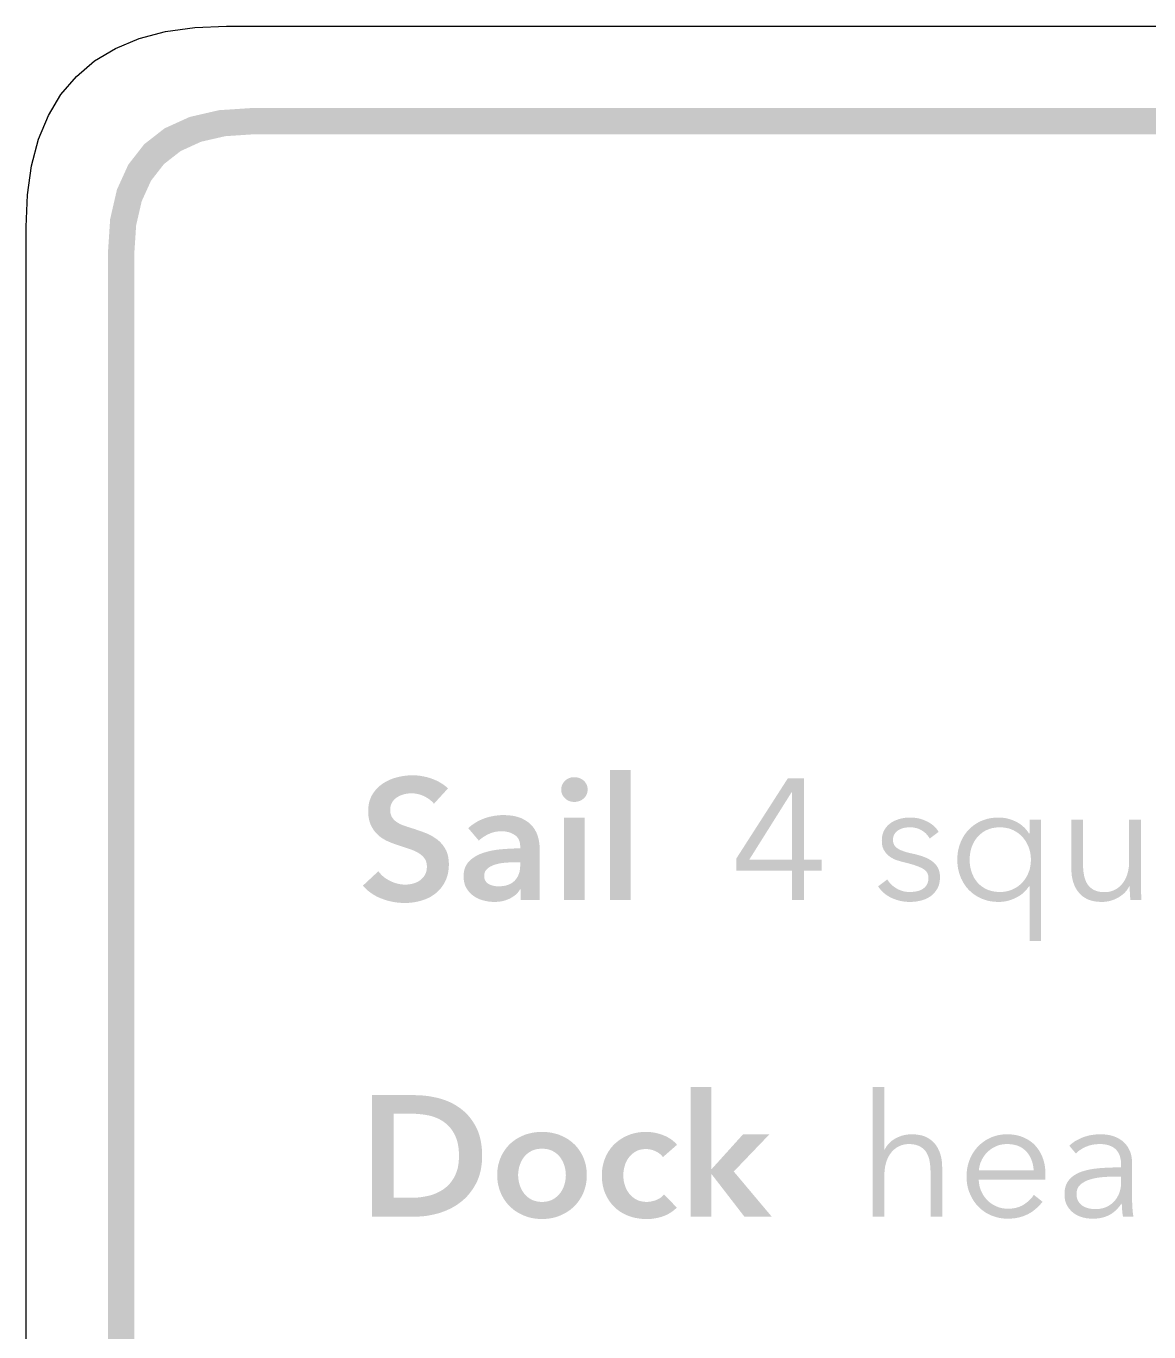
# Model space of a CAD drawing. Header units: millimetres. Extents: x 6 to 297, y 55 to 451.
# Drawn here: x 5.96 to 22.98, y 224.45 to 244.24 of the extents above; entities that cross this region are included whole.
import ezdxf

# ---------------------------------------------------------------- set-up
doc = ezdxf.new("R2010")
doc.units = ezdxf.units.MM
doc.layers.add('CUT', color=1, linetype='Continuous')
doc.layers.add('RASTER', color=7, linetype='Continuous')

msp = doc.modelspace()

# ---------------------------------------------------------------- hatches: boundary and pattern name
at = {"layer": 'RASTER'}
h = msp.add_hatch(color=7, dxfattribs=at)
h.paths.add_polyline_path([(7.2, 240.8), (7.234, 241.316), (7.337, 241.763), (7.509, 242.141), (7.75, 242.45), (8.059, 242.691), (8.438, 242.863), (8.884, 242.966), (9.4, 243), (65.489, 243), (66.005, 242.966), (66.452, 242.863), (66.83, 242.691), (67.139, 242.45), (67.38, 242.141), (67.552, 241.763), (67.655, 241.316), (67.689, 240.8), (67.689, 205.8), (67.655, 205.284), (67.552, 204.837), (67.38, 204.459), (67.139, 204.15), (66.83, 203.909), (66.452, 203.738), (66.005, 203.634), (65.489, 203.6), (9.4, 203.6), (8.884, 203.634), (8.438, 203.737), (8.059, 203.909), (7.75, 204.15), (7.509, 204.459), (7.337, 204.837), (7.234, 205.284), (7.2, 205.8)])
h.paths.add_polyline_path([(7.6, 240.8), (7.6, 205.8), (7.628, 205.378), (7.712, 205.013), (7.853, 204.703), (8.05, 204.45), (8.303, 204.253), (8.612, 204.112), (8.978, 204.028), (9.4, 204), (65.489, 204), (65.911, 204.028), (66.277, 204.113), (66.586, 204.253), (66.839, 204.45), (67.036, 204.703), (67.177, 205.013), (67.261, 205.378), (67.289, 205.8), (67.289, 240.8), (67.261, 241.222), (67.177, 241.587), (67.036, 241.897), (66.839, 242.15), (66.586, 242.347), (66.277, 242.488), (65.911, 242.572), (65.489, 242.6), (9.4, 242.6), (8.978, 242.572), (8.612, 242.488), (8.303, 242.347), (8.05, 242.15), (7.853, 241.897), (7.712, 241.587), (7.628, 241.222), (7.6, 240.8)], flags=0)
for points in [[(12.141, 232.456), (12.128, 232.473), (12.113, 232.488), (12.096, 232.504), (12.079, 232.518), (12.06, 232.532), (12.039, 232.545), (12.018, 232.557), (11.995, 232.569), (11.971, 232.58), (11.947, 232.589), (11.923, 232.597), (11.899, 232.603), (11.875, 232.608), (11.851, 232.612), (11.827, 232.614), (11.803, 232.615), (11.789, 232.614), (11.775, 232.614), (11.761, 232.613), (11.746, 232.611), (11.732, 232.609), (11.718, 232.607), (11.703, 232.604), (11.689, 232.6), (11.675, 232.596), (11.661, 232.592), (11.648, 232.587), (11.634, 232.582), (11.622, 232.576), (11.609, 232.57), (11.597, 232.563), (11.585, 232.556), (11.574, 232.548), (11.563, 232.54), (11.552, 232.531), (11.542, 232.522), (11.533, 232.512), (11.524, 232.501), (11.516, 232.49), (11.508, 232.478), (11.501, 232.466), (11.495, 232.453), (11.49, 232.439), (11.486, 232.425), (11.483, 232.41), (11.48, 232.395), (11.479, 232.379), (11.478, 232.362), (11.479, 232.347), (11.48, 232.332), (11.482, 232.318), (11.485, 232.305), (11.489, 232.292), (11.493, 232.279), (11.498, 232.267), (11.504, 232.256), (11.511, 232.245), (11.519, 232.235), (11.527, 232.224), (11.535, 232.215), (11.545, 232.206), (11.554, 232.197), (11.565, 232.188), (11.576, 232.18), (11.588, 232.173), (11.6, 232.165), (11.613, 232.158), (11.626, 232.151), (11.64, 232.144), (11.655, 232.138), (11.67, 232.132), (11.686, 232.126), (11.703, 232.12), (11.72, 232.114), (11.737, 232.108), (11.755, 232.102), (11.773, 232.097), (11.791, 232.091), (11.81, 232.085), (11.829, 232.079), (11.852, 232.072), (11.874, 232.064), (11.897, 232.056), (11.919, 232.048), (11.942, 232.04), (11.966, 232.032), (11.989, 232.023), (12.013, 232.014), (12.036, 232.005), (12.059, 231.994), (12.082, 231.983), (12.104, 231.972), (12.125, 231.959), (12.146, 231.946), (12.167, 231.932), (12.187, 231.918), (12.206, 231.902), (12.225, 231.886), (12.242, 231.869), (12.259, 231.85), (12.275, 231.831), (12.29, 231.811), (12.304, 231.789), (12.317, 231.767), (12.329, 231.744), (12.339, 231.719), (12.348, 231.693), (12.355, 231.665), (12.36, 231.636), (12.364, 231.606), (12.367, 231.574), (12.368, 231.541), (12.367, 231.504), (12.364, 231.469), (12.36, 231.435), (12.354, 231.402), (12.346, 231.37), (12.337, 231.34), (12.326, 231.31), (12.313, 231.282), (12.299, 231.255), (12.283, 231.229), (12.267, 231.205), (12.249, 231.181), (12.231, 231.159), (12.211, 231.138), (12.19, 231.118), (12.167, 231.099), (12.144, 231.081), (12.12, 231.065), (12.095, 231.049), (12.069, 231.035), (12.041, 231.022), (12.013, 231.01), (11.984, 230.999), (11.954, 230.99), (11.923, 230.981), (11.892, 230.974), (11.861, 230.967), (11.829, 230.962), (11.796, 230.958), (11.764, 230.955), (11.73, 230.954), (11.697, 230.953), (11.652, 230.954), (11.608, 230.957), (11.563, 230.963), (11.519, 230.97), (11.476, 230.979), (11.432, 230.99), (11.389, 231.004), (11.346, 231.02), (11.304, 231.037), (11.264, 231.057), (11.226, 231.078), (11.19, 231.102), (11.156, 231.127), (11.124, 231.155), (11.093, 231.184), (11.065, 231.216), (11.299, 231.434), (11.317, 231.411), (11.336, 231.39), (11.356, 231.369), (11.378, 231.35), (11.401, 231.332), (11.426, 231.316), (11.452, 231.3), (11.48, 231.286), (11.508, 231.273), (11.536, 231.262), (11.564, 231.253), (11.592, 231.245), (11.62, 231.239), (11.647, 231.235), (11.675, 231.232), (11.702, 231.231), (11.716, 231.232), (11.731, 231.232), (11.745, 231.233), (11.76, 231.235), (11.775, 231.237), (11.789, 231.239), (11.804, 231.242), (11.819, 231.246), (11.834, 231.25), (11.848, 231.254), (11.862, 231.259), (11.876, 231.265), (11.889, 231.271), (11.902, 231.278), (11.915, 231.286), (11.927, 231.294), (11.939, 231.303), (11.95, 231.312), (11.96, 231.322), (11.97, 231.332), (11.98, 231.343), (11.989, 231.354), (11.997, 231.366), (12.005, 231.378), (12.012, 231.391), (12.018, 231.405), (12.023, 231.42), (12.027, 231.435), (12.031, 231.451), (12.033, 231.468), (12.034, 231.486), (12.035, 231.504), (12.034, 231.522), (12.033, 231.539), (12.03, 231.556), (12.026, 231.571), (12.022, 231.586), (12.016, 231.6), (12.009, 231.613), (12.001, 231.625), (11.992, 231.637), (11.983, 231.649), (11.972, 231.66), (11.961, 231.67), (11.95, 231.68), (11.937, 231.69), (11.924, 231.7), (11.91, 231.709), (11.895, 231.717), (11.88, 231.725), (11.864, 231.734), (11.848, 231.741), (11.83, 231.749), (11.813, 231.756), (11.794, 231.763), (11.775, 231.77), (11.755, 231.776), (11.735, 231.783), (11.715, 231.789), (11.695, 231.796), (11.674, 231.803), (11.653, 231.81), (11.632, 231.817), (11.611, 231.824), (11.59, 231.831), (11.569, 231.838), (11.549, 231.845), (11.528, 231.853), (11.507, 231.861), (11.486, 231.869), (11.465, 231.878), (11.445, 231.887), (11.424, 231.896), (11.404, 231.906), (11.385, 231.917), (11.366, 231.929), (11.347, 231.941), (11.329, 231.954), (11.312, 231.968), (11.295, 231.983), (11.279, 231.998), (11.263, 232.014), (11.249, 232.031), (11.235, 232.049), (11.222, 232.068), (11.21, 232.088), (11.198, 232.108), (11.187, 232.13), (11.177, 232.152), (11.169, 232.176), (11.162, 232.201), (11.156, 232.228), (11.151, 232.255), (11.148, 232.284), (11.146, 232.315), (11.146, 232.347), (11.147, 232.381), (11.149, 232.415), (11.154, 232.447), (11.16, 232.477), (11.168, 232.507), (11.179, 232.535), (11.19, 232.563), (11.204, 232.589), (11.219, 232.613), (11.236, 232.637), (11.253, 232.66), (11.272, 232.681), (11.291, 232.702), (11.312, 232.721), (11.334, 232.739), (11.358, 232.756), (11.382, 232.772), (11.407, 232.787), (11.432, 232.801), (11.459, 232.814), (11.486, 232.826), (11.514, 232.837), (11.543, 232.846), (11.573, 232.855), (11.604, 232.863), (11.634, 232.869), (11.665, 232.875), (11.695, 232.879), (11.726, 232.883), (11.757, 232.886), (11.788, 232.887), (11.819, 232.888), (11.854, 232.887), (11.889, 232.885), (11.925, 232.881), (11.96, 232.875), (11.996, 232.868), (12.032, 232.86), (12.068, 232.85), (12.104, 232.838), (12.139, 232.825), (12.173, 232.81), (12.207, 232.794), (12.239, 232.776), (12.269, 232.757), (12.299, 232.736), (12.327, 232.714), (12.355, 232.69)], [(14.812, 232.966), (15.124, 232.966), (15.124, 231), (14.812, 231)], [(19.655, 231.928), (19.645, 231.947), (19.633, 231.964), (19.62, 231.981), (19.606, 231.997), (19.591, 232.012), (19.574, 232.026), (19.556, 232.039), (19.537, 232.052), (19.517, 232.063), (19.496, 232.073), (19.475, 232.081), (19.452, 232.088), (19.429, 232.093), (19.406, 232.097), (19.381, 232.099), (19.356, 232.1), (19.345, 232.1), (19.333, 232.099), (19.321, 232.098), (19.31, 232.097), (19.298, 232.096), (19.286, 232.094), (19.274, 232.092), (19.263, 232.089), (19.251, 232.087), (19.24, 232.083), (19.229, 232.08), (19.219, 232.076), (19.208, 232.071), (19.198, 232.066), (19.189, 232.061), (19.18, 232.056), (19.171, 232.05), (19.162, 232.043), (19.154, 232.036), (19.147, 232.029), (19.14, 232.021), (19.133, 232.013), (19.127, 232.005), (19.121, 231.996), (19.116, 231.986), (19.111, 231.977), (19.108, 231.967), (19.105, 231.956), (19.102, 231.945), (19.1, 231.934), (19.099, 231.922), (19.099, 231.91), (19.1, 231.889), (19.103, 231.87), (19.109, 231.851), (19.117, 231.834), (19.126, 231.818), (19.138, 231.804), (19.153, 231.791), (19.169, 231.779), (19.188, 231.768), (19.209, 231.757), (19.233, 231.747), (19.26, 231.737), (19.288, 231.727), (19.32, 231.718), (19.354, 231.71), (19.39, 231.702), (19.442, 231.69), (19.491, 231.677), (19.536, 231.663), (19.578, 231.648), (19.616, 231.631), (19.65, 231.613), (19.681, 231.594), (19.709, 231.573), (19.733, 231.551), (19.754, 231.527), (19.771, 231.502), (19.786, 231.474), (19.797, 231.445), (19.805, 231.414), (19.81, 231.381), (19.811, 231.346), (19.811, 231.32), (19.809, 231.296), (19.806, 231.272), (19.801, 231.25), (19.796, 231.228), (19.789, 231.208), (19.781, 231.189), (19.771, 231.17), (19.761, 231.153), (19.749, 231.136), (19.737, 231.12), (19.725, 231.105), (19.711, 231.091), (19.697, 231.078), (19.682, 231.065), (19.666, 231.053), (19.649, 231.042), (19.632, 231.032), (19.615, 231.023), (19.597, 231.014), (19.578, 231.007), (19.559, 231), (19.539, 230.994), (19.519, 230.988), (19.498, 230.984), (19.478, 230.98), (19.457, 230.976), (19.437, 230.974), (19.416, 230.972), (19.395, 230.97), (19.375, 230.969), (19.354, 230.969), (19.319, 230.97), (19.285, 230.972), (19.252, 230.977), (19.218, 230.983), (19.185, 230.991), (19.151, 231.001), (19.119, 231.013), (19.086, 231.026), (19.054, 231.041), (19.024, 231.059), (18.995, 231.078), (18.968, 231.099), (18.942, 231.123), (18.917, 231.148), (18.894, 231.176), (18.873, 231.205), (19.013, 231.309), (19.026, 231.29), (19.039, 231.271), (19.055, 231.253), (19.071, 231.235), (19.089, 231.219), (19.108, 231.203), (19.129, 231.188), (19.151, 231.174), (19.174, 231.161), (19.198, 231.15), (19.222, 231.141), (19.247, 231.133), (19.272, 231.127), (19.298, 231.123), (19.324, 231.12), (19.351, 231.12), (19.365, 231.12), (19.379, 231.12), (19.393, 231.121), (19.407, 231.122), (19.421, 231.124), (19.434, 231.125), (19.447, 231.128), (19.46, 231.13), (19.473, 231.133), (19.486, 231.136), (19.498, 231.14), (19.509, 231.144), (19.52, 231.149), (19.531, 231.154), (19.541, 231.16), (19.551, 231.166), (19.561, 231.173), (19.57, 231.18), (19.578, 231.188), (19.586, 231.196), (19.594, 231.204), (19.601, 231.213), (19.608, 231.223), (19.614, 231.233), (19.619, 231.243), (19.624, 231.254), (19.628, 231.266), (19.631, 231.278), (19.634, 231.291), (19.636, 231.304), (19.637, 231.318), (19.637, 231.333), (19.636, 231.356), (19.631, 231.378), (19.624, 231.398), (19.614, 231.417), (19.601, 231.434), (19.585, 231.45), (19.567, 231.464), (19.545, 231.477), (19.521, 231.489), (19.494, 231.501), (19.464, 231.512), (19.432, 231.524), (19.398, 231.535), (19.36, 231.546), (19.321, 231.556), (19.278, 231.567), (19.265, 231.57), (19.251, 231.574), (19.237, 231.577), (19.222, 231.581), (19.208, 231.586), (19.193, 231.59), (19.178, 231.595), (19.163, 231.599), (19.148, 231.604), (19.133, 231.61), (19.118, 231.616), (19.104, 231.623), (19.09, 231.631), (19.076, 231.639), (19.063, 231.647), (19.05, 231.657), (19.037, 231.666), (19.025, 231.677), (19.013, 231.688), (19.002, 231.699), (18.992, 231.711), (18.982, 231.724), (18.973, 231.737), (18.964, 231.751), (18.956, 231.766), (18.949, 231.782), (18.943, 231.798), (18.938, 231.816), (18.935, 231.834), (18.932, 231.853), (18.931, 231.873), (18.93, 231.894), (18.931, 231.917), (18.932, 231.939), (18.935, 231.961), (18.939, 231.981), (18.944, 232.001), (18.95, 232.019), (18.958, 232.037), (18.966, 232.054), (18.976, 232.071), (18.986, 232.086), (18.997, 232.101), (19.009, 232.115), (19.022, 232.128), (19.035, 232.141), (19.049, 232.152), (19.064, 232.164), (19.079, 232.174), (19.096, 232.184), (19.112, 232.193), (19.129, 232.201), (19.147, 232.208), (19.165, 232.215), (19.184, 232.222), (19.203, 232.227), (19.223, 232.232), (19.242, 232.236), (19.262, 232.24), (19.282, 232.243), (19.303, 232.245), (19.323, 232.247), (19.343, 232.248), (19.364, 232.248), (19.396, 232.247), (19.427, 232.244), (19.459, 232.24), (19.49, 232.234), (19.52, 232.226), (19.551, 232.216), (19.581, 232.204), (19.611, 232.191), (19.64, 232.176), (19.667, 232.159), (19.692, 232.141), (19.716, 232.122), (19.737, 232.101), (19.757, 232.079), (19.775, 232.055), (19.791, 232.03)], [(22.697, 231), (22.696, 231.013), (22.695, 231.025), (22.694, 231.039), (22.693, 231.052), (22.692, 231.066), (22.691, 231.08), (22.69, 231.094), (22.69, 231.109), (22.689, 231.124), (22.688, 231.138), (22.688, 231.151), (22.688, 231.164), (22.687, 231.176), (22.687, 231.187), (22.687, 231.198), (22.687, 231.208), (22.682, 231.208), (22.668, 231.182), (22.652, 231.157), (22.634, 231.134), (22.614, 231.111), (22.591, 231.09), (22.567, 231.071), (22.541, 231.052), (22.513, 231.035), (22.483, 231.02), (22.453, 231.006), (22.423, 230.995), (22.393, 230.985), (22.361, 230.978), (22.33, 230.973), (22.298, 230.97), (22.266, 230.969), (22.21, 230.971), (22.157, 230.977), (22.109, 230.988), (22.063, 231.003), (22.022, 231.023), (21.984, 231.046), (21.949, 231.074), (21.919, 231.107), (21.892, 231.142), (21.868, 231.181), (21.848, 231.222), (21.832, 231.267), (21.819, 231.313), (21.81, 231.363), (21.805, 231.415), (21.803, 231.471), (21.803, 232.217), (21.98, 232.217), (21.98, 231.543), (21.98, 231.52), (21.981, 231.496), (21.982, 231.474), (21.984, 231.452), (21.986, 231.43), (21.989, 231.409), (21.992, 231.389), (21.995, 231.369), (22, 231.35), (22.005, 231.332), (22.01, 231.314), (22.017, 231.297), (22.024, 231.28), (22.031, 231.265), (22.04, 231.25), (22.049, 231.235), (22.059, 231.222), (22.069, 231.209), (22.081, 231.197), (22.093, 231.186), (22.106, 231.175), (22.12, 231.165), (22.135, 231.156), (22.15, 231.148), (22.167, 231.141), (22.184, 231.135), (22.202, 231.129), (22.222, 231.125), (22.242, 231.121), (22.264, 231.119), (22.286, 231.117), (22.31, 231.117), (22.327, 231.117), (22.345, 231.119), (22.362, 231.121), (22.379, 231.124), (22.396, 231.128), (22.413, 231.133), (22.43, 231.139), (22.447, 231.146), (22.463, 231.153), (22.479, 231.162), (22.494, 231.171), (22.509, 231.182), (22.524, 231.193), (22.538, 231.205), (22.552, 231.219), (22.565, 231.233), (22.577, 231.248), (22.589, 231.264), (22.601, 231.281), (22.612, 231.299), (22.622, 231.318), (22.631, 231.338), (22.64, 231.359), (22.648, 231.381), (22.655, 231.404), (22.662, 231.428), (22.667, 231.453), (22.671, 231.479), (22.675, 231.506), (22.677, 231.534), (22.679, 231.563), (22.679, 231.593), (22.679, 232.217), (22.856, 232.217), (22.856, 231.268), (22.856, 231.255), (22.856, 231.241), (22.856, 231.227), (22.857, 231.211), (22.857, 231.195), (22.857, 231.178), (22.858, 231.159), (22.859, 231.14), (22.859, 231.121), (22.86, 231.102), (22.861, 231.084), (22.862, 231.066), (22.863, 231.049), (22.864, 231.032), (22.865, 231.016), (22.866, 231)], [(16.034, 228.166), (16.346, 228.166), (16.346, 226.923), (16.353, 226.923), (16.827, 227.448), (17.227, 227.448), (16.686, 226.884), (17.261, 226.2), (16.847, 226.2), (16.353, 226.84), (16.346, 226.84), (16.346, 226.2), (16.034, 226.2)], [(18.974, 227.217), (18.988, 227.243), (19.003, 227.267), (19.02, 227.29), (19.04, 227.312), (19.061, 227.333), (19.085, 227.352), (19.11, 227.369), (19.138, 227.386), (19.167, 227.4), (19.196, 227.413), (19.226, 227.424), (19.256, 227.432), (19.287, 227.439), (19.318, 227.444), (19.35, 227.447), (19.382, 227.448), (19.438, 227.446), (19.491, 227.439), (19.54, 227.429), (19.585, 227.414), (19.626, 227.394), (19.664, 227.37), (19.699, 227.342), (19.73, 227.31), (19.757, 227.274), (19.78, 227.236), (19.8, 227.194), (19.816, 227.15), (19.829, 227.103), (19.838, 227.054), (19.843, 227.001), (19.845, 226.946), (19.845, 226.2), (19.668, 226.2), (19.668, 226.873), (19.668, 226.897), (19.667, 226.92), (19.666, 226.943), (19.664, 226.965), (19.662, 226.987), (19.66, 227.007), (19.656, 227.028), (19.653, 227.048), (19.649, 227.067), (19.644, 227.085), (19.638, 227.103), (19.632, 227.12), (19.625, 227.136), (19.617, 227.152), (19.609, 227.167), (19.6, 227.182), (19.59, 227.195), (19.579, 227.208), (19.568, 227.22), (19.555, 227.231), (19.542, 227.242), (19.528, 227.251), (19.514, 227.26), (19.498, 227.269), (19.482, 227.276), (19.464, 227.282), (19.446, 227.288), (19.426, 227.292), (19.406, 227.295), (19.384, 227.298), (19.362, 227.299), (19.338, 227.3), (19.321, 227.299), (19.303, 227.298), (19.286, 227.296), (19.269, 227.293), (19.252, 227.289), (19.235, 227.284), (19.218, 227.278), (19.202, 227.271), (19.185, 227.264), (19.169, 227.255), (19.154, 227.246), (19.139, 227.235), (19.124, 227.224), (19.11, 227.211), (19.097, 227.198), (19.083, 227.184), (19.071, 227.169), (19.059, 227.153), (19.047, 227.136), (19.037, 227.118), (19.027, 227.099), (19.017, 227.079), (19.008, 227.058), (19, 227.036), (18.993, 227.013), (18.987, 226.989), (18.981, 226.964), (18.977, 226.938), (18.973, 226.911), (18.971, 226.883), (18.969, 226.854), (18.969, 226.824), (18.969, 226.2), (18.792, 226.2), (18.792, 228.166), (18.969, 228.166), (18.969, 227.217)], [(15.612, 227.102), (15.603, 227.115), (15.592, 227.127), (15.58, 227.139), (15.567, 227.15), (15.553, 227.161), (15.537, 227.171), (15.521, 227.18), (15.503, 227.189), (15.485, 227.198), (15.467, 227.205), (15.448, 227.211), (15.43, 227.216), (15.411, 227.219), (15.393, 227.222), (15.374, 227.224), (15.355, 227.224), (15.334, 227.224), (15.313, 227.222), (15.294, 227.219), (15.274, 227.216), (15.256, 227.211), (15.238, 227.205), (15.221, 227.198), (15.204, 227.189), (15.188, 227.18), (15.173, 227.17), (15.159, 227.16), (15.145, 227.149), (15.132, 227.137), (15.119, 227.124), (15.107, 227.111), (15.096, 227.097), (15.086, 227.082), (15.076, 227.068), (15.067, 227.052), (15.059, 227.036), (15.051, 227.02), (15.044, 227.003), (15.038, 226.986), (15.033, 226.968), (15.028, 226.95), (15.023, 226.932), (15.02, 226.914), (15.017, 226.896), (15.015, 226.878), (15.013, 226.86), (15.012, 226.842), (15.012, 226.824), (15.012, 226.806), (15.013, 226.788), (15.015, 226.77), (15.017, 226.752), (15.02, 226.734), (15.024, 226.716), (15.029, 226.698), (15.034, 226.68), (15.04, 226.662), (15.046, 226.645), (15.054, 226.628), (15.062, 226.612), (15.07, 226.596), (15.079, 226.58), (15.089, 226.566), (15.1, 226.551), (15.112, 226.537), (15.124, 226.524), (15.136, 226.511), (15.15, 226.499), (15.164, 226.488), (15.179, 226.478), (15.194, 226.468), (15.211, 226.459), (15.228, 226.45), (15.245, 226.443), (15.264, 226.437), (15.283, 226.432), (15.302, 226.429), (15.323, 226.426), (15.344, 226.424), (15.365, 226.424), (15.384, 226.424), (15.402, 226.425), (15.42, 226.428), (15.438, 226.431), (15.456, 226.435), (15.475, 226.44), (15.493, 226.445), (15.511, 226.452), (15.529, 226.46), (15.546, 226.468), (15.562, 226.477), (15.577, 226.487), (15.591, 226.498), (15.604, 226.51), (15.617, 226.522), (15.628, 226.535), (15.823, 226.338), (15.803, 226.318), (15.781, 226.299), (15.758, 226.281), (15.734, 226.264), (15.709, 226.249), (15.682, 226.234), (15.654, 226.221), (15.624, 226.209), (15.594, 226.198), (15.562, 226.189), (15.531, 226.181), (15.498, 226.175), (15.465, 226.17), (15.432, 226.166), (15.398, 226.164), (15.363, 226.164), (15.329, 226.164), (15.295, 226.166), (15.261, 226.17), (15.229, 226.175), (15.196, 226.181), (15.164, 226.188), (15.133, 226.197), (15.102, 226.208), (15.071, 226.219), (15.042, 226.233), (15.013, 226.247), (14.986, 226.262), (14.959, 226.279), (14.934, 226.297), (14.909, 226.317), (14.886, 226.338), (14.863, 226.36), (14.842, 226.383), (14.822, 226.407), (14.803, 226.433), (14.786, 226.459), (14.769, 226.487), (14.754, 226.516), (14.74, 226.546), (14.728, 226.577), (14.717, 226.609), (14.708, 226.642), (14.7, 226.676), (14.694, 226.712), (14.69, 226.748), (14.688, 226.786), (14.687, 226.824), (14.688, 226.861), (14.69, 226.898), (14.694, 226.933), (14.7, 226.968), (14.708, 227.001), (14.717, 227.034), (14.728, 227.066), (14.74, 227.097), (14.754, 227.127), (14.769, 227.156), (14.785, 227.184), (14.803, 227.21), (14.821, 227.236), (14.841, 227.26), (14.862, 227.283), (14.884, 227.305), (14.908, 227.326), (14.932, 227.345), (14.957, 227.364), (14.983, 227.381), (15.01, 227.397), (15.038, 227.412), (15.067, 227.425), (15.096, 227.438), (15.127, 227.449), (15.158, 227.458), (15.189, 227.466), (15.221, 227.473), (15.254, 227.478), (15.287, 227.481), (15.321, 227.484), (15.355, 227.484), (15.389, 227.484), (15.423, 227.481), (15.457, 227.477), (15.491, 227.471), (15.524, 227.464), (15.557, 227.455), (15.589, 227.445), (15.622, 227.432), (15.653, 227.419), (15.683, 227.404), (15.711, 227.388), (15.737, 227.371), (15.762, 227.352), (15.785, 227.332), (15.806, 227.312), (15.826, 227.289)]]:
    msp.add_hatch(color=7, dxfattribs=at).paths.add_polyline_path(points)
h = msp.add_hatch(color=7, dxfattribs=at)
h.paths.add_polyline_path([(14.115, 232.248), (14.427, 232.248), (14.427, 231), (14.115, 231)])
h.paths.add_polyline_path([(14.071, 232.672), (14.071, 232.69), (14.074, 232.708), (14.078, 232.726), (14.085, 232.742), (14.092, 232.758), (14.102, 232.774), (14.113, 232.789), (14.127, 232.803), (14.141, 232.816), (14.156, 232.828), (14.173, 232.837), (14.19, 232.845), (14.208, 232.851), (14.227, 232.856), (14.247, 232.858), (14.268, 232.859), (14.289, 232.858), (14.309, 232.856), (14.329, 232.852), (14.347, 232.846), (14.365, 232.838), (14.382, 232.829), (14.397, 232.818), (14.413, 232.806), (14.426, 232.792), (14.438, 232.777), (14.448, 232.762), (14.456, 232.746), (14.463, 232.728), (14.467, 232.71), (14.47, 232.692), (14.471, 232.672), (14.47, 232.652), (14.467, 232.633), (14.463, 232.615), (14.456, 232.598), (14.448, 232.582), (14.438, 232.566), (14.426, 232.552), (14.413, 232.538), (14.397, 232.525), (14.382, 232.515), (14.365, 232.505), (14.347, 232.498), (14.329, 232.492), (14.309, 232.488), (14.289, 232.485), (14.268, 232.485), (14.247, 232.485), (14.227, 232.488), (14.208, 232.492), (14.19, 232.499), (14.173, 232.506), (14.156, 232.516), (14.141, 232.527), (14.127, 232.54), (14.113, 232.555), (14.102, 232.57), (14.092, 232.585), (14.085, 232.601), (14.078, 232.618), (14.074, 232.635), (14.071, 232.653), (14.071, 232.672)])
h = msp.add_hatch(color=7, dxfattribs=at)
h.paths.add_polyline_path([(17.75, 231.608), (18.02, 231.608), (18.02, 231.445), (17.75, 231.445), (17.75, 231), (17.568, 231), (17.568, 231.445), (16.725, 231.445), (16.725, 231.627), (17.505, 232.841), (17.75, 232.841)])
h.paths.add_polyline_path([(17.568, 232.63), (17.562, 232.63), (16.92, 231.608), (17.568, 231.608)], flags=0)
h = msp.add_hatch(color=7, dxfattribs=at)
h.paths.add_polyline_path([(13.454, 231.159), (13.447, 231.159), (13.434, 231.138), (13.42, 231.119), (13.403, 231.1), (13.386, 231.083), (13.366, 231.066), (13.344, 231.051), (13.321, 231.036), (13.296, 231.022), (13.269, 231.01), (13.242, 230.999), (13.214, 230.99), (13.185, 230.982), (13.155, 230.976), (13.124, 230.972), (13.092, 230.97), (13.059, 230.969), (13.04, 230.969), (13.021, 230.97), (13.002, 230.972), (12.982, 230.974), (12.962, 230.976), (12.942, 230.98), (12.922, 230.984), (12.902, 230.988), (12.882, 230.994), (12.862, 231), (12.842, 231.007), (12.823, 231.014), (12.805, 231.023), (12.786, 231.032), (12.769, 231.042), (12.751, 231.053), (12.734, 231.065), (12.718, 231.078), (12.703, 231.091), (12.688, 231.106), (12.674, 231.121), (12.661, 231.138), (12.648, 231.155), (12.637, 231.173), (12.626, 231.192), (12.617, 231.212), (12.609, 231.233), (12.603, 231.256), (12.598, 231.279), (12.594, 231.304), (12.592, 231.329), (12.591, 231.356), (12.592, 231.39), (12.596, 231.423), (12.602, 231.453), (12.611, 231.482), (12.622, 231.509), (12.636, 231.535), (12.652, 231.558), (12.671, 231.58), (12.691, 231.6), (12.713, 231.619), (12.736, 231.637), (12.761, 231.653), (12.787, 231.669), (12.815, 231.683), (12.844, 231.696), (12.875, 231.707), (12.906, 231.718), (12.939, 231.727), (12.972, 231.736), (13.006, 231.744), (13.041, 231.751), (13.077, 231.757), (13.114, 231.762), (13.152, 231.766), (13.189, 231.769), (13.227, 231.772), (13.265, 231.774), (13.302, 231.776), (13.339, 231.778), (13.376, 231.779), (13.413, 231.78), (13.449, 231.78), (13.449, 231.811), (13.448, 231.839), (13.444, 231.866), (13.437, 231.89), (13.428, 231.913), (13.416, 231.934), (13.402, 231.952), (13.385, 231.969), (13.365, 231.984), (13.343, 231.997), (13.32, 232.009), (13.297, 232.018), (13.272, 232.026), (13.246, 232.032), (13.22, 232.037), (13.192, 232.039), (13.163, 232.04), (13.139, 232.039), (13.114, 232.037), (13.09, 232.034), (13.066, 232.03), (13.043, 232.024), (13.019, 232.017), (12.996, 232.008), (12.973, 231.998), (12.951, 231.988), (12.93, 231.976), (12.91, 231.965), (12.89, 231.952), (12.872, 231.939), (12.854, 231.926), (12.838, 231.912), (12.823, 231.897), (12.661, 232.087), (12.689, 232.111), (12.717, 232.133), (12.746, 232.154), (12.776, 232.173), (12.807, 232.191), (12.84, 232.207), (12.873, 232.222), (12.907, 232.235), (12.942, 232.247), (12.977, 232.257), (13.012, 232.265), (13.047, 232.272), (13.082, 232.277), (13.118, 232.281), (13.154, 232.284), (13.189, 232.284), (13.23, 232.284), (13.269, 232.281), (13.306, 232.278), (13.341, 232.273), (13.374, 232.266), (13.406, 232.258), (13.436, 232.249), (13.464, 232.238), (13.49, 232.225), (13.515, 232.212), (13.538, 232.198), (13.56, 232.184), (13.581, 232.168), (13.6, 232.151), (13.617, 232.134), (13.634, 232.115), (13.649, 232.096), (13.663, 232.077), (13.675, 232.056), (13.687, 232.035), (13.697, 232.014), (13.706, 231.992), (13.714, 231.97), (13.721, 231.946), (13.727, 231.923), (13.732, 231.9), (13.736, 231.876), (13.739, 231.853), (13.742, 231.829), (13.744, 231.806), (13.745, 231.783), (13.746, 231.759), (13.746, 231), (13.454, 231)])
h.paths.add_polyline_path([(13.449, 231.569), (13.379, 231.569), (13.36, 231.569), (13.341, 231.569), (13.321, 231.568), (13.302, 231.568), (13.282, 231.567), (13.262, 231.566), (13.241, 231.564), (13.22, 231.563), (13.2, 231.561), (13.18, 231.559), (13.16, 231.556), (13.14, 231.552), (13.121, 231.549), (13.103, 231.544), (13.085, 231.54), (13.067, 231.534), (13.05, 231.528), (13.033, 231.522), (13.018, 231.515), (13.003, 231.508), (12.988, 231.5), (12.975, 231.491), (12.962, 231.482), (12.95, 231.472), (12.939, 231.461), (12.93, 231.45), (12.921, 231.437), (12.915, 231.424), (12.91, 231.41), (12.906, 231.395), (12.904, 231.378), (12.903, 231.361), (12.904, 231.351), (12.904, 231.34), (12.906, 231.33), (12.908, 231.321), (12.911, 231.312), (12.914, 231.303), (12.918, 231.295), (12.923, 231.287), (12.928, 231.28), (12.933, 231.273), (12.939, 231.267), (12.945, 231.26), (12.952, 231.254), (12.959, 231.249), (12.966, 231.244), (12.973, 231.239), (12.981, 231.235), (12.989, 231.231), (12.998, 231.227), (13.007, 231.224), (13.015, 231.221), (13.025, 231.218), (13.034, 231.215), (13.044, 231.213), (13.053, 231.211), (13.063, 231.21), (13.073, 231.208), (13.083, 231.207), (13.092, 231.206), (13.102, 231.206), (13.112, 231.206), (13.122, 231.205), (13.161, 231.207), (13.197, 231.211), (13.232, 231.217), (13.263, 231.227), (13.293, 231.239), (13.32, 231.254), (13.344, 231.271), (13.366, 231.291), (13.386, 231.314), (13.402, 231.338), (13.417, 231.364), (13.428, 231.393), (13.438, 231.423), (13.444, 231.455), (13.448, 231.489), (13.449, 231.525)], flags=0)
h = msp.add_hatch(color=7, dxfattribs=at)
h.paths.add_polyline_path([(21.161, 231.205), (21.141, 231.178), (21.12, 231.152), (21.097, 231.127), (21.073, 231.104), (21.047, 231.083), (21.019, 231.064), (20.99, 231.046), (20.959, 231.03), (20.928, 231.016), (20.896, 231.003), (20.864, 230.993), (20.832, 230.984), (20.8, 230.977), (20.768, 230.973), (20.736, 230.97), (20.703, 230.969), (20.668, 230.97), (20.633, 230.972), (20.6, 230.976), (20.567, 230.981), (20.535, 230.988), (20.504, 230.997), (20.474, 231.007), (20.444, 231.018), (20.416, 231.031), (20.389, 231.045), (20.362, 231.06), (20.337, 231.077), (20.313, 231.094), (20.29, 231.113), (20.268, 231.133), (20.247, 231.153), (20.227, 231.175), (20.208, 231.198), (20.191, 231.222), (20.174, 231.247), (20.159, 231.273), (20.145, 231.3), (20.131, 231.327), (20.12, 231.356), (20.109, 231.386), (20.1, 231.416), (20.092, 231.447), (20.085, 231.478), (20.08, 231.51), (20.077, 231.542), (20.075, 231.575), (20.074, 231.608), (20.075, 231.642), (20.077, 231.675), (20.08, 231.707), (20.085, 231.739), (20.092, 231.77), (20.1, 231.801), (20.109, 231.831), (20.12, 231.861), (20.131, 231.889), (20.145, 231.917), (20.159, 231.944), (20.174, 231.97), (20.191, 231.995), (20.208, 232.019), (20.227, 232.041), (20.247, 232.063), (20.268, 232.084), (20.29, 232.104), (20.313, 232.123), (20.337, 232.14), (20.362, 232.156), (20.389, 232.172), (20.416, 232.186), (20.444, 232.199), (20.474, 232.21), (20.504, 232.22), (20.535, 232.229), (20.567, 232.236), (20.6, 232.241), (20.633, 232.245), (20.668, 232.247), (20.703, 232.248), (20.736, 232.247), (20.768, 232.244), (20.8, 232.239), (20.832, 232.233), (20.864, 232.224), (20.896, 232.214), (20.928, 232.201), (20.959, 232.187), (20.99, 232.171), (21.019, 232.153), (21.047, 232.133), (21.073, 232.111), (21.097, 232.088), (21.12, 232.062), (21.141, 232.035), (21.161, 232.006), (21.169, 232.006), (21.169, 232.217), (21.345, 232.217), (21.345, 230.376), (21.169, 230.376), (21.169, 231.205)])
h.paths.add_polyline_path([(20.261, 231.608), (20.262, 231.583), (20.263, 231.558), (20.266, 231.534), (20.269, 231.51), (20.273, 231.486), (20.279, 231.463), (20.285, 231.44), (20.292, 231.417), (20.301, 231.395), (20.31, 231.374), (20.32, 231.353), (20.33, 231.333), (20.342, 231.314), (20.355, 231.296), (20.368, 231.278), (20.382, 231.261), (20.397, 231.245), (20.413, 231.23), (20.43, 231.216), (20.447, 231.202), (20.466, 231.19), (20.485, 231.178), (20.505, 231.167), (20.526, 231.157), (20.548, 231.148), (20.571, 231.141), (20.594, 231.134), (20.618, 231.129), (20.643, 231.125), (20.668, 231.122), (20.694, 231.12), (20.721, 231.12), (20.747, 231.12), (20.771, 231.122), (20.795, 231.125), (20.819, 231.129), (20.842, 231.134), (20.865, 231.141), (20.887, 231.148), (20.909, 231.157), (20.93, 231.167), (20.95, 231.178), (20.97, 231.189), (20.989, 231.202), (21.007, 231.215), (21.024, 231.229), (21.041, 231.244), (21.057, 231.26), (21.072, 231.277), (21.086, 231.294), (21.1, 231.312), (21.112, 231.331), (21.124, 231.351), (21.135, 231.371), (21.145, 231.393), (21.154, 231.415), (21.163, 231.437), (21.17, 231.46), (21.176, 231.484), (21.181, 231.508), (21.184, 231.532), (21.187, 231.557), (21.189, 231.583), (21.189, 231.608), (21.189, 231.634), (21.187, 231.66), (21.184, 231.684), (21.181, 231.709), (21.176, 231.733), (21.17, 231.756), (21.163, 231.779), (21.154, 231.802), (21.145, 231.824), (21.135, 231.845), (21.124, 231.866), (21.112, 231.886), (21.1, 231.905), (21.086, 231.923), (21.072, 231.941), (21.057, 231.958), (21.041, 231.974), (21.024, 231.989), (21.007, 232.004), (20.989, 232.017), (20.97, 232.03), (20.95, 232.041), (20.93, 232.052), (20.909, 232.062), (20.887, 232.071), (20.865, 232.079), (20.842, 232.085), (20.819, 232.09), (20.795, 232.094), (20.771, 232.097), (20.747, 232.099), (20.721, 232.1), (20.694, 232.099), (20.668, 232.097), (20.643, 232.094), (20.618, 232.09), (20.594, 232.085), (20.571, 232.078), (20.548, 232.07), (20.526, 232.061), (20.505, 232.051), (20.485, 232.04), (20.466, 232.028), (20.447, 232.015), (20.43, 232.001), (20.413, 231.987), (20.397, 231.972), (20.382, 231.956), (20.368, 231.939), (20.355, 231.921), (20.342, 231.902), (20.33, 231.883), (20.32, 231.863), (20.31, 231.843), (20.301, 231.822), (20.292, 231.8), (20.285, 231.777), (20.279, 231.754), (20.273, 231.731), (20.269, 231.707), (20.266, 231.683), (20.263, 231.658), (20.262, 231.634), (20.261, 231.608)], flags=0)
h = msp.add_hatch(color=7, dxfattribs=at)
h.paths.add_polyline_path([(11.203, 228.041), (11.855, 228.041), (11.9, 228.04), (11.945, 228.038), (11.99, 228.034), (12.035, 228.029), (12.081, 228.023), (12.126, 228.014), (12.171, 228.005), (12.217, 227.994), (12.262, 227.981), (12.306, 227.967), (12.348, 227.95), (12.39, 227.932), (12.43, 227.912), (12.469, 227.889), (12.507, 227.865), (12.544, 227.839), (12.58, 227.811), (12.614, 227.781), (12.646, 227.749), (12.676, 227.715), (12.705, 227.678), (12.732, 227.639), (12.757, 227.599), (12.781, 227.556), (12.802, 227.511), (12.821, 227.463), (12.836, 227.412), (12.849, 227.359), (12.859, 227.304), (12.866, 227.245), (12.871, 227.184), (12.872, 227.12), (12.871, 227.061), (12.866, 227.004), (12.859, 226.949), (12.849, 226.896), (12.836, 226.845), (12.821, 226.796), (12.802, 226.749), (12.781, 226.704), (12.757, 226.662), (12.732, 226.621), (12.705, 226.583), (12.676, 226.546), (12.646, 226.511), (12.614, 226.478), (12.58, 226.447), (12.544, 226.418), (12.507, 226.391), (12.469, 226.366), (12.43, 226.343), (12.39, 226.321), (12.348, 226.302), (12.306, 226.284), (12.262, 226.268), (12.217, 226.253), (12.171, 226.241), (12.126, 226.23), (12.081, 226.221), (12.035, 226.213), (11.99, 226.207), (11.945, 226.203), (11.9, 226.201), (11.855, 226.2), (11.203, 226.2)])
h.paths.add_polyline_path([(11.803, 226.486), (11.835, 226.486), (11.867, 226.488), (11.899, 226.49), (11.931, 226.493), (11.963, 226.498), (11.995, 226.503), (12.026, 226.509), (12.058, 226.516), (12.09, 226.524), (12.12, 226.533), (12.15, 226.544), (12.179, 226.556), (12.208, 226.57), (12.235, 226.584), (12.262, 226.6), (12.288, 226.617), (12.313, 226.636), (12.337, 226.656), (12.36, 226.678), (12.382, 226.701), (12.402, 226.726), (12.421, 226.753), (12.439, 226.781), (12.456, 226.811), (12.471, 226.843), (12.484, 226.876), (12.496, 226.912), (12.505, 226.949), (12.512, 226.989), (12.517, 227.031), (12.52, 227.075), (12.521, 227.12), (12.52, 227.169), (12.517, 227.215), (12.512, 227.258), (12.505, 227.3), (12.496, 227.339), (12.484, 227.376), (12.471, 227.41), (12.456, 227.443), (12.439, 227.473), (12.421, 227.502), (12.402, 227.529), (12.382, 227.554), (12.36, 227.577), (12.337, 227.599), (12.313, 227.619), (12.288, 227.638), (12.262, 227.655), (12.235, 227.67), (12.208, 227.684), (12.179, 227.697), (12.15, 227.708), (12.12, 227.718), (12.09, 227.727), (12.058, 227.734), (12.026, 227.74), (11.995, 227.745), (11.963, 227.75), (11.931, 227.753), (11.899, 227.756), (11.867, 227.758), (11.835, 227.76), (11.803, 227.76), (11.53, 227.76), (11.53, 226.486)], flags=0)
h = msp.add_hatch(color=7, dxfattribs=at)
h.paths.add_polyline_path([(13.101, 226.829), (13.102, 226.866), (13.104, 226.902), (13.108, 226.937), (13.114, 226.971), (13.122, 227.004), (13.131, 227.036), (13.142, 227.068), (13.154, 227.098), (13.168, 227.128), (13.183, 227.157), (13.199, 227.184), (13.217, 227.21), (13.235, 227.236), (13.255, 227.26), (13.276, 227.283), (13.298, 227.305), (13.322, 227.326), (13.346, 227.345), (13.371, 227.364), (13.398, 227.381), (13.425, 227.397), (13.454, 227.412), (13.484, 227.425), (13.514, 227.438), (13.546, 227.449), (13.578, 227.458), (13.61, 227.466), (13.643, 227.473), (13.676, 227.478), (13.71, 227.481), (13.745, 227.484), (13.779, 227.484), (13.814, 227.484), (13.849, 227.481), (13.883, 227.478), (13.916, 227.473), (13.949, 227.466), (13.981, 227.458), (14.013, 227.449), (14.045, 227.438), (14.075, 227.425), (14.105, 227.412), (14.133, 227.397), (14.161, 227.381), (14.187, 227.364), (14.213, 227.345), (14.237, 227.326), (14.26, 227.305), (14.283, 227.283), (14.304, 227.26), (14.323, 227.236), (14.342, 227.21), (14.359, 227.184), (14.376, 227.157), (14.391, 227.128), (14.405, 227.098), (14.417, 227.068), (14.428, 227.036), (14.437, 227.004), (14.445, 226.971), (14.451, 226.937), (14.455, 226.902), (14.457, 226.866), (14.458, 226.829), (14.457, 226.793), (14.455, 226.757), (14.451, 226.722), (14.445, 226.687), (14.437, 226.654), (14.428, 226.622), (14.417, 226.59), (14.405, 226.559), (14.391, 226.529), (14.376, 226.5), (14.359, 226.472), (14.342, 226.445), (14.323, 226.42), (14.304, 226.395), (14.283, 226.372), (14.26, 226.349), (14.237, 226.328), (14.213, 226.308), (14.187, 226.289), (14.161, 226.272), (14.133, 226.255), (14.105, 226.24), (14.075, 226.226), (14.045, 226.213), (14.013, 226.201), (13.981, 226.191), (13.949, 226.183), (13.916, 226.176), (13.883, 226.171), (13.849, 226.167), (13.814, 226.164), (13.779, 226.164), (13.745, 226.164), (13.71, 226.167), (13.676, 226.171), (13.643, 226.176), (13.61, 226.183), (13.578, 226.191), (13.546, 226.201), (13.514, 226.213), (13.484, 226.226), (13.454, 226.24), (13.425, 226.255), (13.398, 226.272), (13.371, 226.289), (13.346, 226.308), (13.322, 226.328), (13.298, 226.349), (13.276, 226.372), (13.255, 226.395), (13.235, 226.42), (13.217, 226.445), (13.199, 226.472), (13.183, 226.5), (13.168, 226.529), (13.154, 226.559), (13.142, 226.59), (13.131, 226.622), (13.122, 226.654), (13.114, 226.687), (13.108, 226.722), (13.104, 226.757), (13.102, 226.793), (13.101, 226.829)])
h.paths.add_polyline_path([(13.418, 226.829), (13.418, 226.811), (13.419, 226.793), (13.421, 226.775), (13.424, 226.756), (13.427, 226.738), (13.43, 226.72), (13.435, 226.702), (13.44, 226.684), (13.446, 226.666), (13.453, 226.648), (13.46, 226.631), (13.468, 226.615), (13.476, 226.599), (13.486, 226.583), (13.496, 226.568), (13.506, 226.554), (13.518, 226.54), (13.53, 226.526), (13.543, 226.514), (13.556, 226.502), (13.571, 226.49), (13.586, 226.479), (13.602, 226.469), (13.618, 226.46), (13.636, 226.451), (13.654, 226.444), (13.673, 226.438), (13.692, 226.433), (13.713, 226.429), (13.734, 226.426), (13.756, 226.424), (13.779, 226.424), (13.802, 226.424), (13.825, 226.426), (13.846, 226.429), (13.867, 226.433), (13.886, 226.438), (13.905, 226.444), (13.923, 226.451), (13.941, 226.46), (13.957, 226.469), (13.973, 226.479), (13.988, 226.49), (14.002, 226.502), (14.016, 226.514), (14.029, 226.526), (14.041, 226.54), (14.052, 226.554), (14.063, 226.568), (14.073, 226.583), (14.082, 226.599), (14.091, 226.615), (14.099, 226.631), (14.106, 226.648), (14.113, 226.666), (14.119, 226.684), (14.124, 226.702), (14.128, 226.72), (14.132, 226.738), (14.135, 226.756), (14.138, 226.775), (14.139, 226.793), (14.14, 226.811), (14.141, 226.829), (14.14, 226.847), (14.139, 226.866), (14.138, 226.884), (14.135, 226.902), (14.132, 226.92), (14.128, 226.938), (14.124, 226.956), (14.119, 226.974), (14.113, 226.991), (14.106, 227.008), (14.099, 227.025), (14.091, 227.041), (14.082, 227.057), (14.073, 227.073), (14.063, 227.088), (14.052, 227.102), (14.041, 227.116), (14.029, 227.129), (14.016, 227.142), (14.002, 227.154), (13.988, 227.165), (13.973, 227.176), (13.957, 227.185), (13.941, 227.194), (13.923, 227.203), (13.905, 227.21), (13.886, 227.216), (13.867, 227.221), (13.846, 227.225), (13.825, 227.227), (13.802, 227.229), (13.779, 227.23), (13.756, 227.229), (13.734, 227.227), (13.713, 227.225), (13.692, 227.221), (13.673, 227.216), (13.654, 227.21), (13.636, 227.203), (13.618, 227.194), (13.602, 227.185), (13.586, 227.176), (13.571, 227.165), (13.556, 227.154), (13.543, 227.142), (13.53, 227.129), (13.518, 227.116), (13.506, 227.102), (13.496, 227.088), (13.486, 227.073), (13.476, 227.057), (13.468, 227.041), (13.46, 227.025), (13.453, 227.008), (13.446, 226.991), (13.44, 226.974), (13.435, 226.956), (13.43, 226.938), (13.427, 226.92), (13.424, 226.902), (13.421, 226.884), (13.419, 226.866), (13.418, 226.847), (13.418, 226.829)], flags=0)
h = msp.add_hatch(color=7, dxfattribs=at)
h.paths.add_polyline_path([(21.231, 226.902), (21.228, 226.944), (21.221, 226.984), (21.212, 227.022), (21.199, 227.059), (21.184, 227.094), (21.166, 227.126), (21.145, 227.158), (21.121, 227.187), (21.093, 227.213), (21.064, 227.236), (21.031, 227.256), (20.996, 227.272), (20.958, 227.284), (20.917, 227.293), (20.874, 227.298), (20.828, 227.3), (20.806, 227.299), (20.785, 227.298), (20.764, 227.295), (20.743, 227.292), (20.723, 227.287), (20.703, 227.282), (20.683, 227.275), (20.664, 227.267), (20.646, 227.259), (20.628, 227.25), (20.61, 227.24), (20.593, 227.229), (20.577, 227.218), (20.561, 227.205), (20.546, 227.193), (20.532, 227.179), (20.518, 227.165), (20.504, 227.15), (20.492, 227.135), (20.48, 227.119), (20.469, 227.103), (20.459, 227.086), (20.449, 227.069), (20.441, 227.051), (20.433, 227.034), (20.425, 227.015), (20.419, 226.997), (20.414, 226.978), (20.41, 226.96), (20.406, 226.941), (20.403, 226.921), (20.402, 226.902)], flags=0)
h.paths.add_polyline_path([(21.41, 226.845), (21.41, 226.84), (21.41, 226.836), (21.41, 226.831), (21.41, 226.826), (21.41, 226.821), (21.41, 226.816), (21.41, 226.811), (21.41, 226.806), (21.41, 226.801), (21.41, 226.795), (21.41, 226.79), (21.41, 226.784), (21.409, 226.779), (21.409, 226.773), (21.408, 226.767), (21.408, 226.762), (20.399, 226.762), (20.4, 226.739), (20.402, 226.717), (20.405, 226.695), (20.409, 226.673), (20.414, 226.652), (20.42, 226.631), (20.427, 226.61), (20.435, 226.59), (20.444, 226.57), (20.454, 226.551), (20.464, 226.532), (20.476, 226.515), (20.488, 226.497), (20.501, 226.481), (20.514, 226.465), (20.529, 226.45), (20.544, 226.435), (20.56, 226.421), (20.577, 226.408), (20.594, 226.396), (20.612, 226.384), (20.63, 226.374), (20.65, 226.364), (20.669, 226.355), (20.69, 226.346), (20.711, 226.339), (20.732, 226.333), (20.753, 226.328), (20.775, 226.325), (20.798, 226.322), (20.82, 226.32), (20.844, 226.32), (20.877, 226.321), (20.91, 226.324), (20.942, 226.329), (20.972, 226.336), (21.001, 226.344), (21.029, 226.355), (21.056, 226.368), (21.082, 226.383), (21.106, 226.4), (21.129, 226.416), (21.15, 226.434), (21.17, 226.452), (21.188, 226.471), (21.205, 226.49), (21.22, 226.51), (21.234, 226.53), (21.366, 226.426), (21.339, 226.393), (21.31, 226.362), (21.281, 226.334), (21.251, 226.308), (21.221, 226.284), (21.19, 226.263), (21.158, 226.245), (21.126, 226.229), (21.093, 226.215), (21.059, 226.202), (21.024, 226.192), (20.99, 226.184), (20.954, 226.177), (20.918, 226.173), (20.881, 226.17), (20.844, 226.169), (20.81, 226.17), (20.777, 226.172), (20.745, 226.176), (20.713, 226.181), (20.682, 226.188), (20.652, 226.196), (20.622, 226.206), (20.593, 226.217), (20.564, 226.23), (20.537, 226.243), (20.51, 226.258), (20.485, 226.274), (20.461, 226.292), (20.437, 226.31), (20.415, 226.33), (20.394, 226.351), (20.374, 226.373), (20.354, 226.396), (20.336, 226.42), (20.319, 226.444), (20.304, 226.47), (20.289, 226.497), (20.275, 226.525), (20.263, 226.554), (20.251, 226.583), (20.241, 226.613), (20.233, 226.644), (20.226, 226.676), (20.221, 226.708), (20.217, 226.741), (20.215, 226.774), (20.214, 226.808), (20.215, 226.843), (20.217, 226.876), (20.221, 226.909), (20.226, 226.941), (20.233, 226.973), (20.241, 227.003), (20.25, 227.034), (20.261, 227.063), (20.273, 227.092), (20.287, 227.12), (20.301, 227.147), (20.317, 227.172), (20.334, 227.197), (20.352, 227.221), (20.371, 227.244), (20.391, 227.266), (20.412, 227.287), (20.435, 227.307), (20.458, 227.325), (20.482, 227.342), (20.506, 227.359), (20.532, 227.373), (20.559, 227.387), (20.586, 227.4), (20.614, 227.411), (20.643, 227.421), (20.673, 227.429), (20.703, 227.436), (20.733, 227.441), (20.764, 227.445), (20.796, 227.447), (20.828, 227.448), (20.863, 227.447), (20.897, 227.445), (20.93, 227.441), (20.963, 227.436), (20.994, 227.429), (21.023, 227.421), (21.052, 227.411), (21.08, 227.4), (21.107, 227.387), (21.133, 227.374), (21.157, 227.359), (21.18, 227.343), (21.202, 227.327), (21.224, 227.309), (21.243, 227.29), (21.262, 227.27), (21.28, 227.249), (21.296, 227.227), (21.312, 227.205), (21.326, 227.181), (21.339, 227.157), (21.352, 227.132), (21.363, 227.106), (21.373, 227.079), (21.382, 227.051), (21.389, 227.023), (21.396, 226.995), (21.401, 226.966), (21.405, 226.936), (21.408, 226.906), (21.41, 226.876), (21.41, 226.845)])
h = msp.add_hatch(color=7, dxfattribs=at)
h.paths.add_polyline_path([(22.557, 226.985), (22.556, 227.024), (22.552, 227.059), (22.545, 227.093), (22.536, 227.124), (22.525, 227.152), (22.51, 227.178), (22.493, 227.201), (22.474, 227.222), (22.452, 227.24), (22.427, 227.256), (22.401, 227.269), (22.372, 227.28), (22.34, 227.289), (22.307, 227.295), (22.27, 227.299), (22.232, 227.3), (22.205, 227.299), (22.178, 227.297), (22.152, 227.294), (22.127, 227.29), (22.102, 227.285), (22.077, 227.278), (22.053, 227.27), (22.029, 227.261), (22.006, 227.251), (21.984, 227.24), (21.963, 227.228), (21.943, 227.215), (21.923, 227.202), (21.905, 227.188), (21.887, 227.173), (21.871, 227.157), (21.772, 227.274), (21.791, 227.292), (21.813, 227.31), (21.835, 227.327), (21.859, 227.343), (21.885, 227.358), (21.912, 227.372), (21.941, 227.386), (21.971, 227.399), (22.002, 227.41), (22.034, 227.42), (22.068, 227.429), (22.102, 227.436), (22.138, 227.441), (22.174, 227.445), (22.212, 227.447), (22.25, 227.448), (22.275, 227.448), (22.299, 227.446), (22.322, 227.444), (22.346, 227.441), (22.369, 227.437), (22.391, 227.433), (22.413, 227.427), (22.435, 227.421), (22.456, 227.413), (22.476, 227.405), (22.496, 227.396), (22.515, 227.387), (22.534, 227.376), (22.552, 227.364), (22.569, 227.352), (22.586, 227.339), (22.601, 227.325), (22.616, 227.31), (22.63, 227.294), (22.643, 227.277), (22.656, 227.259), (22.667, 227.241), (22.677, 227.221), (22.687, 227.201), (22.696, 227.18), (22.703, 227.158), (22.709, 227.135), (22.714, 227.111), (22.718, 227.086), (22.721, 227.06), (22.723, 227.034), (22.723, 227.006), (22.723, 226.473), (22.723, 226.455), (22.724, 226.438), (22.724, 226.42), (22.725, 226.401), (22.725, 226.383), (22.726, 226.365), (22.727, 226.346), (22.729, 226.327), (22.73, 226.309), (22.732, 226.291), (22.733, 226.274), (22.735, 226.258), (22.737, 226.242), (22.739, 226.227), (22.742, 226.213), (22.744, 226.2), (22.586, 226.2), (22.584, 226.211), (22.582, 226.223), (22.58, 226.234), (22.578, 226.246), (22.577, 226.258), (22.575, 226.271), (22.574, 226.283), (22.573, 226.296), (22.571, 226.309), (22.57, 226.322), (22.569, 226.335), (22.569, 226.348), (22.568, 226.36), (22.568, 226.373), (22.567, 226.385), (22.567, 226.398), (22.562, 226.398), (22.541, 226.368), (22.519, 226.341), (22.497, 226.316), (22.473, 226.293), (22.45, 226.272), (22.425, 226.253), (22.4, 226.237), (22.374, 226.222), (22.347, 226.21), (22.318, 226.199), (22.289, 226.19), (22.258, 226.182), (22.225, 226.176), (22.192, 226.172), (22.157, 226.17), (22.12, 226.169), (22.103, 226.169), (22.085, 226.17), (22.067, 226.172), (22.049, 226.174), (22.031, 226.176), (22.013, 226.18), (21.994, 226.184), (21.976, 226.188), (21.958, 226.194), (21.94, 226.2), (21.922, 226.206), (21.905, 226.214), (21.888, 226.222), (21.872, 226.231), (21.856, 226.241), (21.841, 226.252), (21.826, 226.263), (21.811, 226.276), (21.798, 226.289), (21.785, 226.303), (21.772, 226.317), (21.761, 226.333), (21.75, 226.349), (21.739, 226.366), (21.73, 226.384), (21.722, 226.403), (21.715, 226.423), (21.709, 226.444), (21.705, 226.466), (21.702, 226.489), (21.7, 226.513), (21.699, 226.538), (21.7, 226.572), (21.703, 226.605), (21.709, 226.635), (21.717, 226.664), (21.727, 226.691), (21.739, 226.716), (21.754, 226.739), (21.771, 226.76), (21.789, 226.78), (21.809, 226.799), (21.831, 226.816), (21.854, 226.832), (21.879, 226.846), (21.905, 226.86), (21.932, 226.872), (21.962, 226.883), (21.992, 226.892), (22.024, 226.901), (22.056, 226.909), (22.09, 226.916), (22.125, 226.922), (22.161, 226.927), (22.198, 226.931), (22.236, 226.935), (22.275, 226.937), (22.314, 226.94), (22.354, 226.942), (22.394, 226.943), (22.434, 226.945), (22.475, 226.945), (22.516, 226.946), (22.557, 226.946)])
h.paths.add_polyline_path([(22.505, 226.808), (22.478, 226.808), (22.45, 226.808), (22.423, 226.807), (22.395, 226.806), (22.368, 226.805), (22.34, 226.803), (22.313, 226.801), (22.285, 226.799), (22.258, 226.797), (22.231, 226.794), (22.205, 226.79), (22.18, 226.786), (22.155, 226.781), (22.131, 226.775), (22.108, 226.769), (22.085, 226.763), (22.063, 226.756), (22.042, 226.748), (22.022, 226.739), (22.004, 226.729), (21.986, 226.719), (21.969, 226.708), (21.953, 226.696), (21.938, 226.684), (21.925, 226.67), (21.913, 226.655), (21.903, 226.64), (21.895, 226.623), (21.889, 226.605), (21.885, 226.587), (21.882, 226.567), (21.881, 226.546), (21.881, 226.53), (21.883, 226.515), (21.884, 226.5), (21.887, 226.486), (21.891, 226.473), (21.895, 226.46), (21.9, 226.448), (21.906, 226.437), (21.912, 226.426), (21.919, 226.416), (21.927, 226.406), (21.935, 226.397), (21.943, 226.388), (21.952, 226.38), (21.962, 226.372), (21.972, 226.365), (21.983, 226.359), (21.993, 226.352), (22.004, 226.347), (22.016, 226.342), (22.028, 226.337), (22.04, 226.333), (22.052, 226.329), (22.064, 226.326), (22.077, 226.323), (22.09, 226.321), (22.103, 226.319), (22.115, 226.317), (22.128, 226.316), (22.141, 226.315), (22.154, 226.315), (22.167, 226.314), (22.19, 226.315), (22.213, 226.316), (22.234, 226.319), (22.255, 226.323), (22.276, 226.327), (22.296, 226.333), (22.315, 226.339), (22.333, 226.347), (22.351, 226.355), (22.368, 226.365), (22.385, 226.375), (22.4, 226.385), (22.415, 226.397), (22.429, 226.409), (22.443, 226.422), (22.456, 226.435), (22.468, 226.45), (22.479, 226.464), (22.489, 226.48), (22.499, 226.495), (22.508, 226.512), (22.517, 226.529), (22.524, 226.546), (22.531, 226.564), (22.537, 226.582), (22.542, 226.601), (22.547, 226.62), (22.551, 226.639), (22.553, 226.658), (22.555, 226.678), (22.557, 226.697), (22.557, 226.717), (22.557, 226.808)], flags=0)

# ---------------------------------------------------------------- linework, layer by layer
at = {"layer": 'CUT'}
msp.add_lwpolyline([(5.96, 205.399), (5.96, 241.201), (5.981, 241.683), (6.044, 242.125), (6.149, 242.525), (6.297, 242.885), (6.488, 243.203), (6.722, 243.478), (6.997, 243.712), (7.315, 243.903), (7.675, 244.051), (8.075, 244.156), (8.517, 244.219), (8.999, 244.24), (65.89, 244.24)], dxfattribs=at)

doc.saveas('drawing.dxf')
